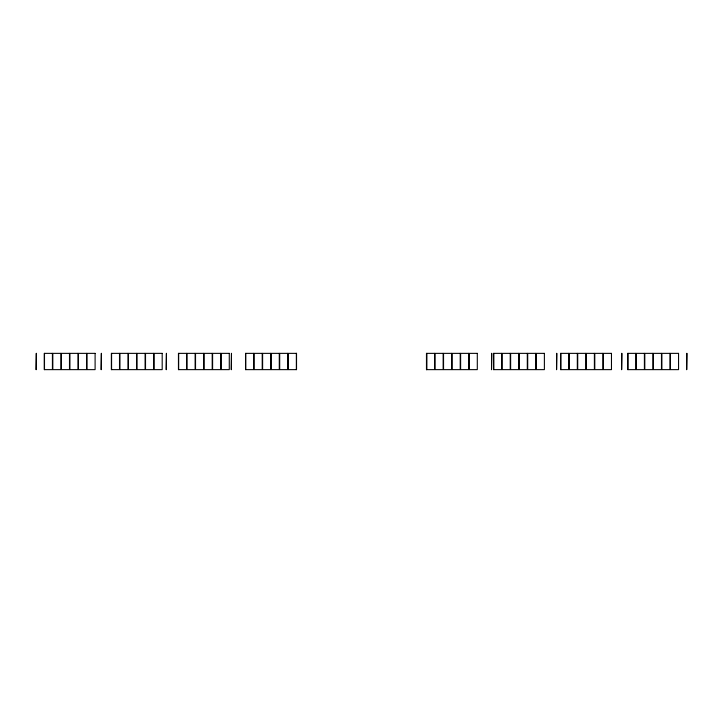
<?xml version="1.0" encoding="UTF-8"?>
<svg xmlns="http://www.w3.org/2000/svg" width="723" height="723" viewBox="0 0 723 723"><rect width="100%" height="100%" fill="white"/><g stroke="black" fill="none" stroke-linecap="round" stroke-linejoin="round"><path stroke-width="1.08" d="M627.935 353.366L627.935 369.634M560.849 353.366L560.849 369.634M493.764 353.366L493.764 369.634M296.367 353.366L296.367 369.634M245.748 353.366L245.748 369.634M178.662 353.366L178.662 369.634M111.577 353.366L111.577 369.634M44.492 353.366L44.492 369.634M36.313 353.366L36.15 369.634L36.313 353.366M52.418 353.366L44.284 353.366L44.284 369.634L52.418 369.634L52.418 353.366M60.949 353.366L52.824 353.366L52.824 369.634L60.949 369.634L60.949 353.366M69.489 353.366L61.356 353.366L61.356 369.634L69.489 369.634L69.489 353.366M78.03 353.366L69.896 353.366L69.896 369.634L78.03 369.634L78.03 353.366M86.57 353.366L78.436 353.366L78.436 369.634L86.57 369.634L86.57 353.366M95.102 353.366L86.977 353.366L86.977 369.634L95.102 369.634L95.102 353.366M101.365 353.366L101.202 369.634L101.365 353.366M119.503 353.366L111.369 353.366L111.369 369.634L119.503 369.634L119.503 353.366M128.034 353.366L119.91 353.366L119.91 369.634L128.034 369.634L128.034 353.366M136.575 353.366L128.441 353.366L128.441 369.634L136.575 369.634L136.575 353.366M145.115 353.366L136.981 353.366L136.981 369.634L145.115 369.634L145.115 353.366M153.656 353.366L145.522 353.366L145.522 369.634L153.656 369.634L153.656 353.366M162.187 353.366L154.062 353.366L154.062 369.634L162.187 369.634L162.187 353.366M166.417 353.366L166.254 369.634L166.417 353.366M186.588 353.366L178.454 353.366L178.454 369.634L186.588 369.634L186.588 353.366M195.129 353.366L186.995 353.366L186.995 369.634L195.129 369.634L195.129 353.366M203.66 353.366L195.535 353.366L195.535 369.634L203.66 369.634L203.66 353.366M212.201 353.366L204.067 353.366L204.067 369.634L212.201 369.634L212.201 353.366M220.741 353.366L212.607 353.366L212.607 369.634L220.741 369.634L220.741 353.366M229.281 353.366L221.148 353.366L221.148 369.634L229.281 369.634L229.281 353.366M231.477 353.366L231.315 369.634L231.477 353.366M253.674 353.366L245.54 353.366L245.54 369.634L253.674 369.634L253.674 353.366M262.214 353.366L254.08 353.366L254.08 369.634L262.214 369.634L262.214 353.366M270.745 353.366L262.621 353.366L262.621 369.634L270.745 369.634L270.745 353.366M279.286 353.366L271.152 353.366L271.152 369.634L279.286 369.634L279.286 353.366M287.826 353.366L279.693 353.366L279.693 369.634L287.826 369.634L287.826 353.366M296.529 353.366L288.233 353.366L288.233 369.634L296.529 369.634L296.529 353.366M434.604 353.366L426.471 353.366L426.471 369.634L434.604 369.634L434.604 353.366M443.145 353.366L435.011 353.366L435.011 369.634L443.145 369.634L443.145 353.366M451.676 353.366L443.551 353.366L443.551 369.634L451.676 369.634L451.676 353.366M460.217 353.366L452.083 353.366L452.083 369.634L460.217 369.634L460.217 353.366M468.757 353.366L460.623 353.366L460.623 369.634L468.757 369.634L468.757 353.366M477.297 353.366L469.164 353.366L469.164 369.634L477.297 369.634L477.297 353.366M491.685 353.366L491.523 369.634L491.685 353.366M501.69 353.366L493.556 353.366L493.556 369.634L501.69 369.634L501.69 353.366M510.23 353.366L502.096 353.366L502.096 369.634L510.23 369.634L510.23 353.366M518.762 353.366L510.637 353.366L510.637 369.634L518.762 369.634L518.762 353.366M527.302 353.366L519.168 353.366L519.168 369.634L527.302 369.634L527.302 353.366M535.842 353.366L527.709 353.366L527.709 369.634L535.842 369.634L535.842 353.366M544.383 353.366L536.249 353.366L536.249 369.634L544.383 369.634L544.383 353.366M556.737 353.366L556.574 369.634L556.737 353.366M568.775 353.366L560.641 353.366L560.641 369.634L568.775 369.634L568.775 353.366M577.316 353.366L569.182 353.366L569.182 369.634L577.316 369.634L577.316 353.366M585.856 353.366L577.722 353.366L577.722 369.634L585.856 369.634L585.856 353.366M594.387 353.366L586.263 353.366L586.263 369.634L594.387 369.634L594.387 353.366M602.928 353.366L594.794 353.366L594.794 369.634L602.928 369.634L602.928 353.366M611.468 353.366L603.334 353.366L603.334 369.634L611.468 369.634L611.468 353.366M621.798 353.366L621.635 369.634L621.798 353.366M635.86 353.366L627.727 353.366L627.727 369.634L635.86 369.634L635.86 353.366M644.401 353.366L636.267 353.366L636.267 369.634L644.401 369.634L644.401 353.366M652.941 353.366L644.808 353.366L644.808 369.634L652.941 369.634L652.941 353.366M661.473 353.366L653.348 353.366L653.348 369.634L661.473 369.634L661.473 353.366M670.013 353.366L661.879 353.366L661.879 369.634L670.013 369.634L670.013 353.366M678.554 353.366L670.42 353.366L670.42 369.634L678.554 369.634L678.554 353.366M686.85 353.366L686.687 369.634L686.85 353.366M426.678 369.634L426.678 353.366L426.633 369.634"/></g></svg>
